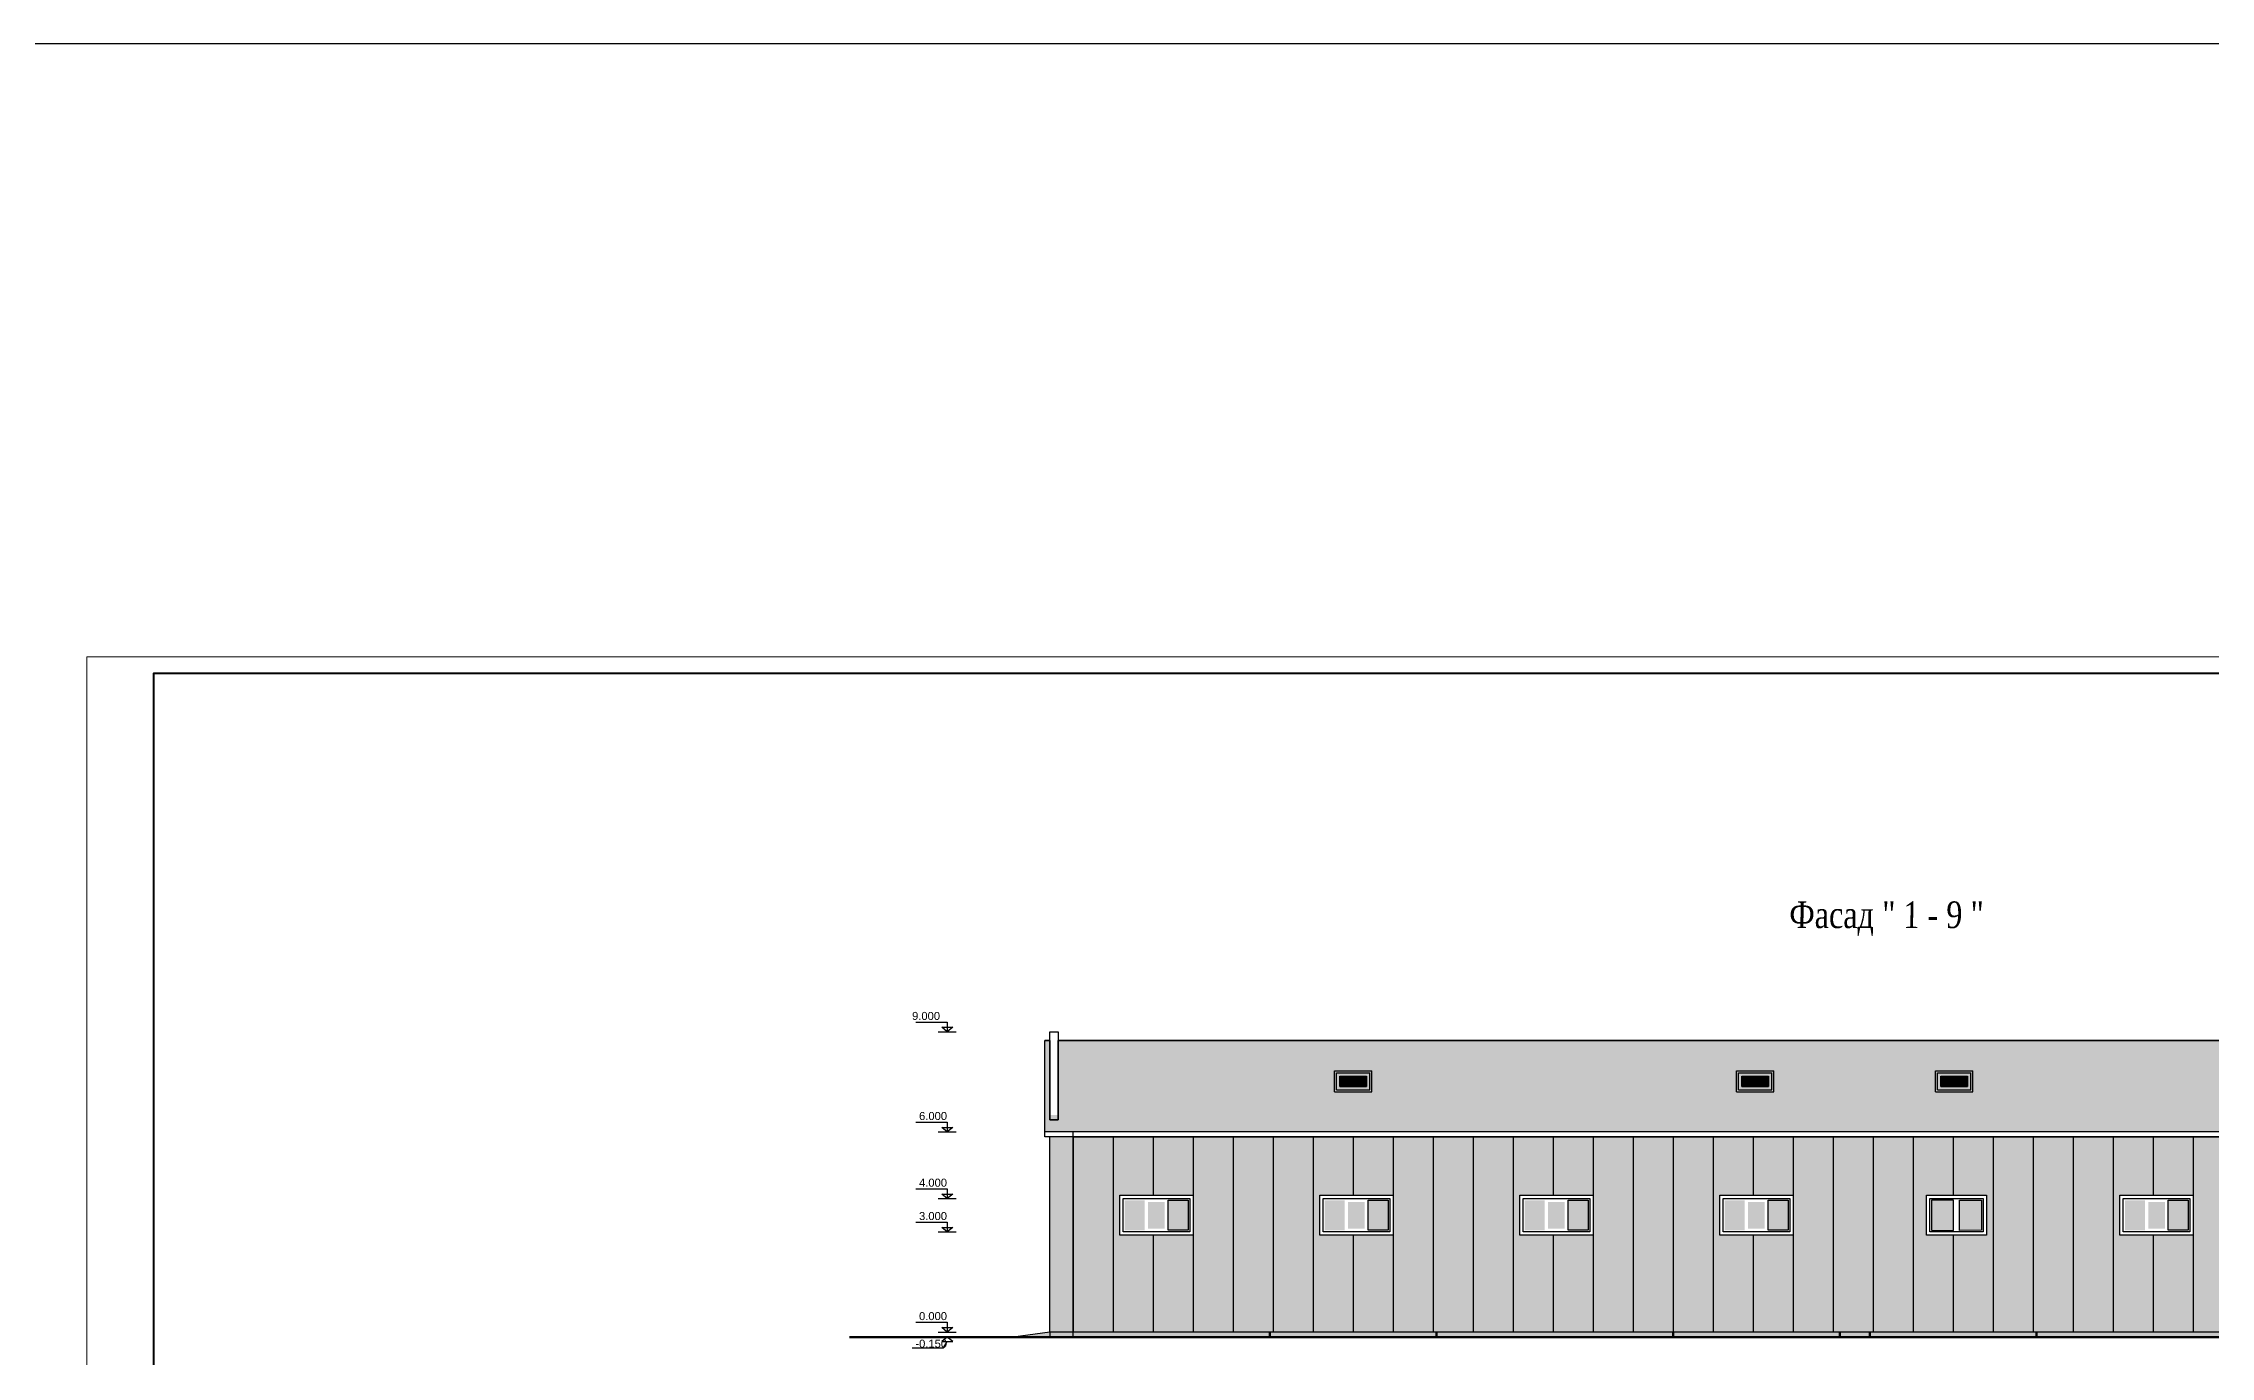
# Model space of a CAD drawing. Header units: millimetres. Extents: x 72928 to 1386960, y 320086 to 445536.
# Drawn here: x 408004 to 473016, y 406155 to 445536 of the extents above; entities that cross this region are included whole.
import ezdxf

# ---------------------------------------------------------------- set-up
doc = ezdxf.new("R2010")
doc.units = ezdxf.units.MM
doc.styles.add('Fayz', font='times.ttf', dxfattribs={"width": 0.8, "oblique": 1})
doc.styles.add('ira', font='arial.ttf', dxfattribs={"height": 3})

msp = doc.modelspace()

# ---------------------------------------------------------------- hatches: boundary and pattern name
at = {"true_color": 0x422c14}
h = msp.add_hatch(color=29, dxfattribs=at)
h.dxf.hatch_style = 1
h.set_gradient(color1=(91, 91, 91), color2=(173, 173, 173), name='INVCURVED')
h.paths.add_polyline_path([(486340.4, 415634), (438440.6, 415634), (438440.6, 413254.7), (438190.6, 413254.7), (438190.6, 415634), (438040.6, 415634), (438040.6, 412893.7), (486740.4, 412893.7), (486740.4, 415634), (486590.4, 415634), (486590.4, 413254.7), (486340.4, 413254.7)])
at = {"ltscale": 0.2, "true_color": 0x000000}
h = msp.add_hatch(dxfattribs=at)
h.set_pattern_fill('AR-B88', color=18, scale=2, angle=90)
h.set_pattern_definition([(90, (-628721821469.57, -821760326775.1), (-406.4, 2e-14), []), (180, (-628721821469.57, -821760326775.1), (-406.4, -203.2), [406.4, -406.4])])
h.paths.add_polyline_path([(486340.4, 415634), (438440.6, 415634), (438440.6, 413404.7), (438190.6, 413404.7), (438190.6, 415634), (438040.6, 415634), (438040.6, 412893.7), (486740.4, 412893.7), (486740.4, 415634), (486590.4, 415634), (486590.4, 413404.7), (486340.4, 413404.7)])
at = {"true_color": 0xffffff}
h = msp.add_hatch(color=7, dxfattribs=at)
h.dxf.hatch_style = 1
h.paths.add_polyline_path([(447850.6, 414727.3), (446730.6, 414727.3), (446730.6, 414093.4), (447850.6, 414093.4)])
h.paths.add_polyline_path([(447790.6, 414667.3), (447790.6, 414153.4), (446790.6, 414153.4), (446790.6, 414667.3)], flags=16)
h = msp.add_hatch(color=252)
h.dxf.hatch_style = 1
h.paths.add_polyline_path([(447790.6, 414667.3), (446790.6, 414667.3), (446790.6, 414153.4), (447790.6, 414153.4)])
h.paths.add_polyline_path([(446890.6, 414567.3), (447690.6, 414567.3), (447690.6, 414253.4), (447690.6, 414253.4), (446890.6, 414253.4)], flags=16)
h = msp.add_hatch(color=7, dxfattribs=at)
h.dxf.hatch_style = 1
h.paths.add_polyline_path([(447690.6, 414567.3), (446890.6, 414567.3), (446890.6, 414253.4), (447690.6, 414253.4)])
h = msp.add_hatch(color=7, dxfattribs=at)
h.dxf.hatch_style = 1
h.paths.add_polyline_path([(459915.6, 414727.3), (458795.6, 414727.3), (458795.6, 414093.4), (459915.6, 414093.4)])
h.paths.add_polyline_path([(459855.6, 414667.3), (459855.6, 414153.4), (458855.6, 414153.4), (458855.6, 414667.3)], flags=16)
h = msp.add_hatch(color=252)
h.dxf.hatch_style = 1
h.paths.add_polyline_path([(459855.6, 414667.3), (458855.6, 414667.3), (458855.6, 414153.4), (459855.6, 414153.4)])
h.paths.add_polyline_path([(458955.6, 414567.3), (459755.6, 414567.3), (459755.6, 414253.4), (459755.6, 414253.4), (458955.6, 414253.4)], flags=16)
h = msp.add_hatch(color=7, dxfattribs=at)
h.dxf.hatch_style = 1
h.paths.add_polyline_path([(459755.6, 414567.3), (458955.6, 414567.3), (458955.6, 414253.4), (459755.6, 414253.4)])
h = msp.add_hatch(color=7, dxfattribs=at)
h.dxf.hatch_style = 1
h.paths.add_polyline_path([(465885.6, 414727.3), (464765.6, 414727.3), (464765.6, 414093.4), (465885.6, 414093.4)])
h.paths.add_polyline_path([(465825.6, 414667.3), (465825.6, 414153.4), (464825.6, 414153.4), (464825.6, 414667.3)], flags=16)
h = msp.add_hatch(color=252)
h.dxf.hatch_style = 1
h.paths.add_polyline_path([(465825.6, 414667.3), (464825.6, 414667.3), (464825.6, 414153.4), (465825.6, 414153.4)])
h.paths.add_polyline_path([(464925.6, 414567.3), (465725.6, 414567.3), (465725.6, 414253.4), (465725.6, 414253.4), (464925.6, 414253.4)], flags=16)
h = msp.add_hatch(color=7, dxfattribs=at)
h.dxf.hatch_style = 1
h.paths.add_polyline_path([(465725.6, 414567.3), (464925.6, 414567.3), (464925.6, 414253.4), (465725.6, 414253.4)])
h = msp.add_hatch(color=254)
h.dxf.hatch_style = 1
h.paths.add_polyline_path([(438890.6, 411855.9), (438890.6, 412743.7), (438190.6, 412743.7), (438190.6, 406893.7), (438890.6, 406893.7)])
h = msp.add_hatch(color=254)
h.dxf.hatch_style = 1
h.paths.add_polyline_path([(485890.4, 412743.7), (438890.6, 412743.7), (438890.6, 406893.8), (485890.4, 406893.8)])
h.paths.add_polyline_path([(484492.1, 410993.7), (484492.1, 409793.7), (482292.1, 409793.7), (482292.1, 410993.7)], flags=16)
h.paths.add_polyline_path([(484392.1, 410893.7), (484392.1, 409893.7), (482392.1, 409893.7), (482392.1, 410893.7)], flags=0)
h.paths.add_polyline_path([(484342.1, 410843.7), (484342.1, 409943.7), (483742.1, 409943.7), (483742.1, 410843.7)], flags=0)
h.paths.add_polyline_path([(478492.1, 410993.7), (478492.1, 409793.7), (476292.1, 409793.7), (476292.1, 410993.7)], flags=16)
h.paths.add_polyline_path([(478392.1, 410893.7), (478392.1, 409893.7), (476392.1, 409893.7), (476392.1, 410893.7)], flags=0)
h.paths.add_polyline_path([(478342.1, 410843.7), (478342.1, 409943.7), (477742.1, 409943.7), (477742.1, 410843.7)], flags=0)
h.paths.add_polyline_path([(472492.1, 410993.7), (472492.1, 409793.7), (470292.1, 409793.7), (470292.1, 410993.7)], flags=16)
h.paths.add_polyline_path([(472392.1, 410893.7), (472392.1, 409893.7), (470392.1, 409893.7), (470392.1, 410893.7)], flags=0)
h.paths.add_polyline_path([(472342.1, 410843.7), (472342.1, 409943.7), (471742.1, 409943.7), (471742.1, 410843.7)], flags=0)
h.paths.add_polyline_path([(466292.1, 410993.7), (466292.1, 409793.7), (464492.1, 409793.7), (464492.1, 410993.7)], flags=16)
h.paths.add_polyline_path([(466192.1, 410893.7), (466192.1, 409893.7), (464592.1, 409893.7), (464592.1, 410893.7)], flags=0)
h.paths.add_polyline_path([(466142.1, 410843.7), (466142.1, 409943.7), (465479, 409942.4), (465479, 410842.4)], flags=0)
h.paths.add_polyline_path([(465305.2, 410842.4), (465305.2, 409942.4), (464642.1, 409943.7), (464642.1, 410843.7)], flags=0)
h.paths.add_polyline_path([(460492.1, 410993.7), (460492.1, 409793.7), (458292.1, 409793.7), (458292.1, 410993.7)], flags=16)
h.paths.add_polyline_path([(460392.1, 410893.7), (460392.1, 409893.7), (458392.1, 409893.7), (458392.1, 410893.7)], flags=0)
h.paths.add_polyline_path([(460342.1, 410843.7), (460342.1, 409943.7), (459742.1, 409943.7), (459742.1, 410843.7)], flags=0)
h.paths.add_polyline_path([(454492.1, 410993.7), (454492.1, 409793.7), (452292.1, 409793.7), (452292.1, 410993.7)], flags=16)
h.paths.add_polyline_path([(454392.1, 410893.7), (454392.1, 409893.7), (452392.1, 409893.7), (452392.1, 410893.7)], flags=0)
h.paths.add_polyline_path([(454342.1, 410843.7), (454342.1, 409943.7), (453742.1, 409943.7), (453742.1, 410843.7)], flags=0)
h.paths.add_polyline_path([(448492.1, 410993.7), (448492.1, 409793.7), (446292.1, 409793.7), (446292.1, 410993.7)], flags=16)
h.paths.add_polyline_path([(448392.1, 410893.7), (448392.1, 409893.7), (446392.1, 409893.7), (446392.1, 410893.7)], flags=0)
h.paths.add_polyline_path([(448342.1, 410843.7), (448342.1, 409943.7), (447742.1, 409943.7), (447742.1, 410843.7)], flags=0)
h.paths.add_polyline_path([(442492.1, 410993.7), (442492.1, 409793.7), (440292.1, 409793.7), (440292.1, 410993.7)], flags=16)
h.paths.add_polyline_path([(442392.1, 410893.7), (442392.1, 409893.7), (440392.1, 409893.7), (440392.1, 410893.7)], flags=0)
h.paths.add_polyline_path([(442342.1, 410843.7), (442342.1, 409943.7), (441742.1, 409943.7), (441742.1, 410843.7)], flags=0)
at = {"linetype": 'ByBlock'}
h = msp.add_hatch(color=256, dxfattribs=at)
h.set_gradient(color1=(125, 180, 197), color2=(213, 231, 236), one_color=1, tint=0.88, name='HEMISPHERICAL')
h.paths.add_polyline_path([(441742.1, 410843.7), (442342.1, 410843.7), (442342.1, 409943.7), (441742.1, 409943.7)])
h.paths.add_polyline_path([(441142.1, 410793.7), (441642.1, 410793.7), (441642.1, 409993.7), (441142.1, 409993.7)])
h.paths.add_polyline_path([(440442.1, 410843.7), (441042.1, 410843.7), (441042.1, 409943.7), (440442.1, 409943.7)])
h = msp.add_hatch(color=256, dxfattribs=at)
h.set_gradient(color1=(125, 180, 197), color2=(213, 231, 236), one_color=1, tint=0.88, name='HEMISPHERICAL')
h.paths.add_polyline_path([(447742.1, 410843.7), (448342.1, 410843.7), (448342.1, 409943.7), (447742.1, 409943.7)])
h.paths.add_polyline_path([(447142.1, 410793.7), (447642.1, 410793.7), (447642.1, 409993.7), (447142.1, 409993.7)])
h.paths.add_polyline_path([(446442.1, 410843.7), (447042.1, 410843.7), (447042.1, 409943.7), (446442.1, 409943.7)])
h = msp.add_hatch(color=256, dxfattribs=at)
h.set_gradient(color1=(125, 180, 197), color2=(213, 231, 236), one_color=1, tint=0.88, name='HEMISPHERICAL')
h.paths.add_polyline_path([(453742.1, 410843.7), (454342.1, 410843.7), (454342.1, 409943.7), (453742.1, 409943.7)])
h.paths.add_polyline_path([(453142.1, 410793.7), (453642.1, 410793.7), (453642.1, 409993.7), (453142.1, 409993.7)])
h.paths.add_polyline_path([(452442.1, 410843.7), (453042.1, 410843.7), (453042.1, 409943.7), (452442.1, 409943.7)])
h = msp.add_hatch(color=256, dxfattribs=at)
h.set_gradient(color1=(125, 180, 197), color2=(213, 231, 236), one_color=1, tint=0.88, name='HEMISPHERICAL')
h.paths.add_polyline_path([(459742.1, 410843.7), (460342.1, 410843.7), (460342.1, 409943.7), (459742.1, 409943.7)])
h.paths.add_polyline_path([(459142.1, 410793.7), (459642.1, 410793.7), (459642.1, 409993.7), (459142.1, 409993.7)])
h.paths.add_polyline_path([(458442.1, 410843.7), (459042.1, 410843.7), (459042.1, 409943.7), (458442.1, 409943.7)])
h = msp.add_hatch(color=256, dxfattribs=at)
h.set_gradient(color1=(125, 180, 197), color2=(213, 231, 236), one_color=1, tint=0.88, name='HEMISPHERICAL')
h.paths.add_polyline_path([(465305.2, 410842.4), (464642.1, 410843.7), (464642.1, 409943.7), (465305.2, 409942.4)])
h.paths.add_polyline_path([(466142.1, 410843.7), (465479, 410842.4), (465479, 409942.4), (466142.1, 409943.7)])
h = msp.add_hatch(color=256, dxfattribs=at)
h.set_gradient(color1=(125, 180, 197), color2=(213, 231, 236), one_color=1, tint=0.88, name='HEMISPHERICAL')
h.paths.add_polyline_path([(471742.1, 410843.7), (472342.1, 410843.7), (472342.1, 409943.7), (471742.1, 409943.7)])
h.paths.add_polyline_path([(471142.1, 410793.7), (471642.1, 410793.7), (471642.1, 409993.7), (471142.1, 409993.7)])
h.paths.add_polyline_path([(470442.1, 410843.7), (471042.1, 410843.7), (471042.1, 409943.7), (470442.1, 409943.7)])
h = msp.add_hatch(color=253)
h.dxf.hatch_style = 1
h.paths.add_polyline_path([(486590.5, 406884), (440790.6, 406890.7), (438190.6, 406893.7), (437640.6, 406818.7), (437090.6, 406743.7), (438190.6, 406743.7), (487691.3, 406743.7)])
at = {"linetype": 'ByBlock', "true_color": 0x000000}
h = msp.add_hatch(dxfattribs=at)
h.set_pattern_fill('AR-CONC', color=18)
h.set_pattern_definition([(50, (-968184.38, -235852.68), (182.184669, -15.939086), [19.05, -209.55]), (355, (-968184.38, -235852.68), (-35.243421, 191.056845), [15.24, -167.640584]), (100.451445, (-968169.2, -235854), (146.941247, 175.117752), [16.190009, -178.090245]), (46.1842, (-968184.38, -235801.88), (271.07904, -42.042328), [28.575, -314.325]), (96.635558, (-968161.8, -235805.38), (237.404134, 247.426125), [24.285023, -267.13561]), (351.184151, (-968184.38, -235801.88), (237.404134, 247.426125), [22.859967, -251.45973]), (21, (-968158.98, -235814.58), (151.614391, -102.265198), [19.05, -209.55]), (326, (-968158.98, -235814.58), (61.802028, 184.187966), [15.24, -167.64]), (71.451445, (-968146.35, -235823.1), (213.41642, 81.922769), [16.190009, -178.089938]), (37.5, (-968184.383, -235852.68), (3.0886033, 84.555039), [0, -165.608, 0, -170.18, 0, -168.275]), (7.5, (-968184.38, -235852.68), (66.8196625, 100.180575), [0, -97.028, 0, -161.798, 0, -64.135]), (327.5, (-968241.025, -235852.68), (135.5905952, -5.728744), [0, -63.5, 0, -198.12, 0, -262.89]), (317.5, (-968266.43, -235852.68), (148.129181, 25.426491), [0, -82.55, 0, -131.572, 0, -186.69])])
h.paths.add_polyline_path([(486590.4, 406893.7), (440790.6, 406893.7), (438190.6, 406893.7), (437468.5, 406795.2), (437090.6, 406743.7), (438190.6, 406743.7), (486590.4, 406743.7), (487691.3, 406743.7)])

# ---------------------------------------------------------------- linework, layer by layer
at = {"lineweight": 30}
for p, q in [((434847.1, 415893.7), (435385.9, 415893.7)), ((434847.1, 412893.7), (435385.9, 412893.7)), ((434847.1, 410893.7), (435385.9, 410893.7)), ((434847.1, 409893.7), (435385.9, 409893.7)), ((434847.1, 406893.7), (435385.9, 406893.7)), ((434847.1, 406743.7), (435385.9, 406743.7)), ((438190.6, 406893.7), (437090.6, 406743.7)), ((486590.4, 406893.7), (438890.6, 406893.8))]:
    msp.add_line(p, q, dxfattribs=at)
for p, q in [((438190.6, 415634), (438040.6, 415634)), ((438040.6, 412743.7), (438040.6, 415634)), ((438190.6, 413254.7), (438190.6, 415893.7)), ((438190.6, 415893.7), (438440.6, 415893.7)), ((438440.6, 415893.7), (438440.6, 413254.7)), ((486340.4, 415634), (438440.6, 415634)), ((446730.6, 414727.3), (447850.6, 414727.3)), ((446730.6, 414093.4), (446730.6, 414727.3)), ((446730.6, 414727.3), (447850.6, 414727.3)), ((446730.6, 414093.4), (446730.6, 414727.3)), ((446790.6, 414667.3), (447790.6, 414667.3)), ((446790.6, 414153.4), (446790.6, 414667.3)), ((446790.6, 414667.3), (447790.6, 414667.3)), ((446790.6, 414153.4), (446790.6, 414667.3)), ((446790.6, 414153.4), (447790.6, 414153.4)), ((446790.6, 414153.4), (447790.6, 414153.4)), ((446890.6, 414567.3), (447690.6, 414567.3)), ((446890.6, 414253.4), (446890.6, 414567.3)), ((446890.6, 414253.4), (447690.6, 414253.4)), ((447690.6, 414253.4), (447690.6, 414567.3)), ((447790.6, 414153.4), (447790.6, 414667.3)), ((447790.6, 414153.4), (447790.6, 414667.3)), ((447850.6, 414093.4), (447850.6, 414727.3)), ((447850.6, 414093.4), (447850.6, 414727.3)), ((458795.6, 414727.3), (459915.6, 414727.3)), ((458795.6, 414093.4), (458795.6, 414727.3)), ((458855.6, 414667.3), (459855.6, 414667.3)), ((458855.6, 414153.4), (458855.6, 414667.3)), ((458855.6, 414153.4), (459855.6, 414153.4)), ((458955.6, 414567.3), (459755.6, 414567.3)), ((458955.6, 414253.4), (458955.6, 414567.3)), ((458955.6, 414253.4), (459755.6, 414253.4)), ((459755.6, 414253.4), (459755.6, 414567.3)), ((459855.6, 414153.4), (459855.6, 414667.3)), ((459915.6, 414093.4), (459915.6, 414727.3)), ((464765.6, 414727.3), (465885.6, 414727.3)), ((464765.6, 414093.4), (464765.6, 414727.3)), ((464825.6, 414667.3), (465825.6, 414667.3)), ((464825.6, 414153.4), (464825.6, 414667.3)), ((464825.6, 414153.4), (465825.6, 414153.4)), ((464925.6, 414567.3), (465725.6, 414567.3)), ((464925.6, 414253.4), (464925.6, 414567.3)), ((464925.6, 414253.4), (465725.6, 414253.4)), ((465725.6, 414253.4), (465725.6, 414567.3)), ((465825.6, 414153.4), (465825.6, 414667.3)), ((465885.6, 414093.4), (465885.6, 414727.3)), ((446730.6, 414093.4), (447850.6, 414093.4)), ((446730.6, 414093.4), (447850.6, 414093.4)), ((458795.6, 414093.4), (459915.6, 414093.4)), ((464765.6, 414093.4), (465885.6, 414093.4)), ((486740.4, 412893.7), (438040.6, 412893.7)), ((438440.6, 413254.7), (438190.6, 413254.7)), ((486590.4, 412743.7), (438040.6, 412743.7)), ((486740.4, 412743.7), (438040.6, 412743.7)), ((438190.6, 406893.7), (438190.6, 412743.7)), ((438890.6, 406893.7), (438890.6, 412743.7))]:
    msp.add_line(p, q)
at = {"color": 251}
for p, q in [((446890.6, 414567.3), (446890.6, 414253.4)), ((446940.6, 414567.3), (446940.6, 414253.4)), ((446990.6, 414567.3), (446990.6, 414253.4)), ((447040.6, 414567.3), (447040.6, 414253.4)), ((447090.6, 414567.3), (447090.6, 414253.4)), ((447140.6, 414567.3), (447140.6, 414253.4)), ((447190.6, 414567.3), (447190.6, 414253.4)), ((447240.6, 414567.3), (447240.6, 414253.4)), ((447290.6, 414567.3), (447290.6, 414253.4)), ((447340.6, 414567.3), (447340.6, 414253.4)), ((447390.6, 414567.3), (447390.6, 414253.4)), ((447440.6, 414567.3), (447440.6, 414253.4)), ((447490.6, 414567.3), (447490.6, 414253.4)), ((447540.6, 414567.3), (447540.6, 414253.4)), ((447590.6, 414567.3), (447590.6, 414253.4)), ((447640.6, 414567.3), (447640.6, 414253.4)), ((447690.6, 414567.3), (447690.6, 414253.4)), ((458955.6, 414567.3), (458955.6, 414253.4)), ((459005.6, 414567.3), (459005.6, 414253.4)), ((459055.6, 414567.3), (459055.6, 414253.4)), ((459105.6, 414567.3), (459105.6, 414253.4)), ((459155.6, 414567.3), (459155.6, 414253.4)), ((459205.6, 414567.3), (459205.6, 414253.4)), ((459255.6, 414567.3), (459255.6, 414253.4)), ((459305.6, 414567.3), (459305.6, 414253.4)), ((459355.6, 414567.3), (459355.6, 414253.4)), ((459405.6, 414567.3), (459405.6, 414253.4)), ((459455.6, 414567.3), (459455.6, 414253.4)), ((459505.6, 414567.3), (459505.6, 414253.4)), ((459555.6, 414567.3), (459555.6, 414253.4)), ((459605.6, 414567.3), (459605.6, 414253.4)), ((459655.6, 414567.3), (459655.6, 414253.4)), ((459705.6, 414567.3), (459705.6, 414253.4)), ((459755.6, 414567.3), (459755.6, 414253.4)), ((464925.6, 414567.3), (464925.6, 414253.4)), ((464975.6, 414567.3), (464975.6, 414253.4)), ((465025.6, 414567.3), (465025.6, 414253.4)), ((465075.6, 414567.3), (465075.6, 414253.4)), ((465125.6, 414567.3), (465125.6, 414253.4)), ((465175.6, 414567.3), (465175.6, 414253.4)), ((465225.6, 414567.3), (465225.6, 414253.4)), ((465275.6, 414567.3), (465275.6, 414253.4)), ((465325.6, 414567.3), (465325.6, 414253.4)), ((465375.6, 414567.3), (465375.6, 414253.4)), ((465425.6, 414567.3), (465425.6, 414253.4)), ((465475.6, 414567.3), (465475.6, 414253.4)), ((465525.6, 414567.3), (465525.6, 414253.4)), ((465575.6, 414567.3), (465575.6, 414253.4)), ((465625.6, 414567.3), (465625.6, 414253.4)), ((465675.6, 414567.3), (465675.6, 414253.4)), ((465725.6, 414567.3), (465725.6, 414253.4)), ((438890.6, 412743.7), (440090.6, 412743.7))]:
    msp.add_line(p, q, dxfattribs=at)
at = {"color": 158, "true_color": 0x012265}
msp.add_line((438890.6, 407043.7), (438890.6, 412893.7), dxfattribs=at)
at = {"color": 18, "true_color": 0x000000}
for p, q in [((438890.6, 412743.7), (438890.6, 409943.7)), ((438890.6, 406893.8), (438890.6, 412743.7)), ((440090.6, 412743.7), (440090.6, 409943.7)), ((441290.6, 412743.7), (441290.6, 410993.7)), ((442490.6, 412743.7), (442490.6, 409943.7)), ((443690.6, 412743.7), (443690.6, 409943.7)), ((444890.6, 412743.7), (444890.6, 409943.7)), ((446090.6, 412743.7), (446090.6, 409943.7)), ((447290.6, 412743.7), (447290.6, 410993.7)), ((448490.6, 412743.7), (448490.6, 409793.7)), ((449690.6, 412743.7), (449690.6, 409943.7)), ((450890.6, 412743.7), (450890.6, 409943.7)), ((452090.6, 412743.7), (452090.6, 409943.7)), ((453290.6, 412743.7), (453290.6, 410993.7)), ((454490.6, 412743.7), (454490.6, 409793.7)), ((455690.6, 412743.7), (455690.6, 409943.7)), ((456890.6, 412743.7), (456890.6, 409943.7)), ((458090.6, 412743.7), (458090.6, 409943.7)), ((459290.6, 412743.7), (459290.6, 410993.7)), ((460490.6, 412743.7), (460490.6, 409793.7)), ((461690.6, 412743.7), (461690.6, 409943.7)), ((462890.6, 412743.7), (462890.6, 409943.7)), ((464090.6, 412743.7), (464090.6, 409943.7)), ((465290.6, 412743.7), (465290.6, 410993.7)), ((466490.6, 412743.7), (466490.6, 409943.7)), ((467690.6, 412743.7), (467690.6, 409943.7)), ((468890.6, 412743.7), (468890.6, 409943.7)), ((470090.6, 412743.7), (470090.6, 409943.7)), ((471290.6, 412743.7), (471290.6, 410993.7)), ((472490.6, 412743.7), (472490.6, 409943.7)), ((438890.6, 409943.7), (438890.6, 406893.8)), ((440090.6, 409943.7), (440090.6, 406893.8)), ((441290.6, 409793.7), (441290.6, 406893.8)), ((442490.6, 409943.7), (442490.6, 406893.8)), ((443690.6, 409943.7), (443690.6, 406893.8)), ((444890.6, 409943.7), (444890.6, 406893.8)), ((446090.6, 409943.7), (446090.6, 406893.8)), ((447290.6, 409793.7), (447290.6, 406893.8)), ((448490.6, 409793.7), (448490.6, 406893.8)), ((449690.6, 409943.7), (449690.6, 406893.8)), ((450890.6, 409943.7), (450890.6, 406893.8)), ((452090.6, 409943.7), (452090.6, 406893.8)), ((453290.6, 409793.7), (453290.6, 406893.8)), ((454490.6, 409793.7), (454490.6, 406893.8)), ((455690.6, 409943.7), (455690.6, 406893.8)), ((456890.6, 409943.7), (456890.6, 406893.8)), ((458090.6, 409943.7), (458090.6, 406893.8)), ((459290.6, 409793.7), (459290.6, 406893.8)), ((460490.6, 409793.7), (460490.6, 406893.8)), ((461690.6, 409943.7), (461690.6, 406893.8)), ((462890.6, 409943.7), (462890.6, 406893.8)), ((464090.6, 409943.7), (464090.6, 406893.8)), ((465290.6, 409793.7), (465290.6, 406893.8)), ((466490.6, 409943.7), (466490.6, 406893.8)), ((467690.6, 409943.7), (467690.6, 406893.8)), ((468890.6, 409943.7), (468890.6, 406893.8)), ((470090.6, 409943.7), (470090.6, 406893.8)), ((471290.6, 409793.7), (471290.6, 406893.8)), ((472490.6, 409943.7), (472490.6, 406893.8))]:
    msp.add_line(p, q, dxfattribs=at)
at = {"lineweight": 50}
for p, q in [((432190.4, 406743.7), (492590.6, 406743.7)), ((444790.6, 406893.7), (444790.6, 406743.7)), ((449790.6, 406893.7), (449790.6, 406743.7)), ((456890.6, 406890.7), (456890.6, 406743.7)), ((461890.6, 406890.7), (461890.6, 406743.7)), ((462790.6, 406890.7), (462790.6, 406743.7)), ((467790.6, 406890.7), (467790.6, 406743.7))]:
    msp.add_line(p, q, dxfattribs=at)
at = {"color": 1}
msp.add_lwpolyline([(72928.2, 445536.1), (621892.2, 445536.1), (621892.2, 320086.1), (72928.2, 320086.1)], close=True, dxfattribs=at)
at = {"lineweight": 20}
msp.add_lwpolyline([(409312.2, 367737.1), (513412.2, 367737.1), (513412.2, 427137.1), (409312.2, 427137.1)], close=True, dxfattribs=at)
at = {"lineweight": 40}
msp.add_lwpolyline([(411312.2, 368237.1), (512912.2, 368237.1), (512912.2, 426637.1), (411312.2, 426637.1)], close=True, dxfattribs=at)
at = {"ltscale": 6}
for points in [[(434178.3, 416185.5), (435116.5, 416185.5), (435116.5, 415893.7)], [(435116.5, 415893.7), (434955.6, 416030), (435114.9, 416030), (435288.2, 416030), (435116.5, 415893.7)], [(434178.3, 413185.5), (435116.5, 413185.5), (435116.5, 412893.7)], [(435116.5, 412893.7), (434955.6, 413030), (435114.9, 413030), (435288.2, 413030), (435116.5, 412893.7)], [(434178.3, 411185.5), (435116.5, 411185.5), (435116.5, 410893.7)], [(435116.5, 410893.7), (434955.6, 411030), (435114.9, 411030), (435288.2, 411030), (435116.5, 410893.7)], [(434178.3, 410185.5), (435116.5, 410185.5), (435116.5, 409893.7)], [(435116.5, 409893.7), (434955.6, 410030), (435114.9, 410030), (435288.2, 410030), (435116.5, 409893.7)], [(434178.3, 407185.5), (435116.5, 407185.5), (435116.5, 406893.7)], [(435116.5, 406893.7), (434955.6, 407030), (435114.9, 407030), (435288.2, 407030), (435116.5, 406893.7)], [(434065.7, 406424.1), (435004, 406424.1), (435114.9, 406607.3)], [(435116.5, 406743.7), (434955.6, 406607.3), (435114.9, 406607.3), (435288.2, 406607.3), (435116.5, 406743.7)]]:
    msp.add_lwpolyline(points, dxfattribs=at)
msp.add_lwpolyline([(438440.6, 415634), (486340.4, 415634), (486340.4, 413254.7), (486590.4, 413254.7), (486590.4, 415634), (486740.4, 415634), (486740.4, 412893.7), (438040.6, 412893.7), (438040.6, 415634), (438190.6, 415634), (438190.6, 413254.7), (438440.6, 413254.7), (438440.6, 415634)])
at = {"color": 18, "true_color": 0x000000}
msp.add_lwpolyline([(438890.6, 412743.7), (485890.4, 412743.7), (485890.4, 406893.8), (438890.6, 406893.8)], close=True, dxfattribs=at)
for points in [[(440292.1, 410993.7), (442492.1, 410993.7), (442492.1, 409793.7), (440292.1, 409793.7)], [(440392.1, 410893.7), (442392.1, 410893.7), (442392.1, 409893.7), (440392.1, 409893.7)], [(446292.1, 410993.7), (448492.1, 410993.7), (448492.1, 409793.7), (446292.1, 409793.7)], [(446392.1, 410893.7), (448392.1, 410893.7), (448392.1, 409893.7), (446392.1, 409893.7)], [(452292.1, 410993.7), (454492.1, 410993.7), (454492.1, 409793.7), (452292.1, 409793.7)], [(452392.1, 410893.7), (454392.1, 410893.7), (454392.1, 409893.7), (452392.1, 409893.7)], [(458292.1, 410993.7), (460492.1, 410993.7), (460492.1, 409793.7), (458292.1, 409793.7)], [(458392.1, 410893.7), (460392.1, 410893.7), (460392.1, 409893.7), (458392.1, 409893.7)], [(464492.1, 410993.7), (466292.1, 410993.7), (466292.1, 409793.7), (464492.1, 409793.7)], [(464592.1, 410893.7), (466192.1, 410893.7), (466192.1, 409893.7), (464592.1, 409893.7)], [(470292.1, 410993.7), (472492.1, 410993.7), (472492.1, 409793.7), (470292.1, 409793.7)], [(470392.1, 410893.7), (472392.1, 410893.7), (472392.1, 409893.7), (470392.1, 409893.7)], [(441742.1, 410843.7), (442342.1, 410843.7), (442342.1, 409943.7), (441742.1, 409943.7)], [(447742.1, 410843.7), (448342.1, 410843.7), (448342.1, 409943.7), (447742.1, 409943.7)], [(453742.1, 410843.7), (454342.1, 410843.7), (454342.1, 409943.7), (453742.1, 409943.7)], [(459742.1, 410843.7), (460342.1, 410843.7), (460342.1, 409943.7), (459742.1, 409943.7)], [(465305.2, 410842.4), (464642.1, 410843.7), (464642.1, 409943.7), (465305.2, 409942.4)], [(465479, 410842.4), (466142.1, 410843.7), (466142.1, 409943.7), (465479, 409942.4)], [(471742.1, 410843.7), (472342.1, 410843.7), (472342.1, 409943.7), (471742.1, 409943.7)]]:
    msp.add_lwpolyline(points, close=True)
at = {"lineweight": 30}
msp.add_lwpolyline([(438890.6, 406893.7), (438190.6, 406893.7), (438190.6, 406743.7), (438890.6, 406743.7)], close=True, dxfattribs=at)

# ---------------------------------------------------------------- texts
at = {"lineweight": 20, "style": 'ira'}
for s, p in [('9.000', (434062.7, 416251.3)), ('6.000', (434273, 413251.3)), ('4.000', (434271.6, 411251.3)), ('3.000', (434271.6, 410251.3)), ('0.000', (434271.7, 407251.3)), ('-0.150', (434161.7, 406424.1))]:
    msp.add_text(s, height=240, dxfattribs=at).set_placement(p)
at = {"lineweight": 20, "insert": (460370.5, 419806.7), "char_height": 800, "attachment_point": 1, "style": 'Fayz'}
msp.add_mtext('Фасад " 1 - 9 "', dxfattribs=at)

doc.saveas('drawing.dxf')
